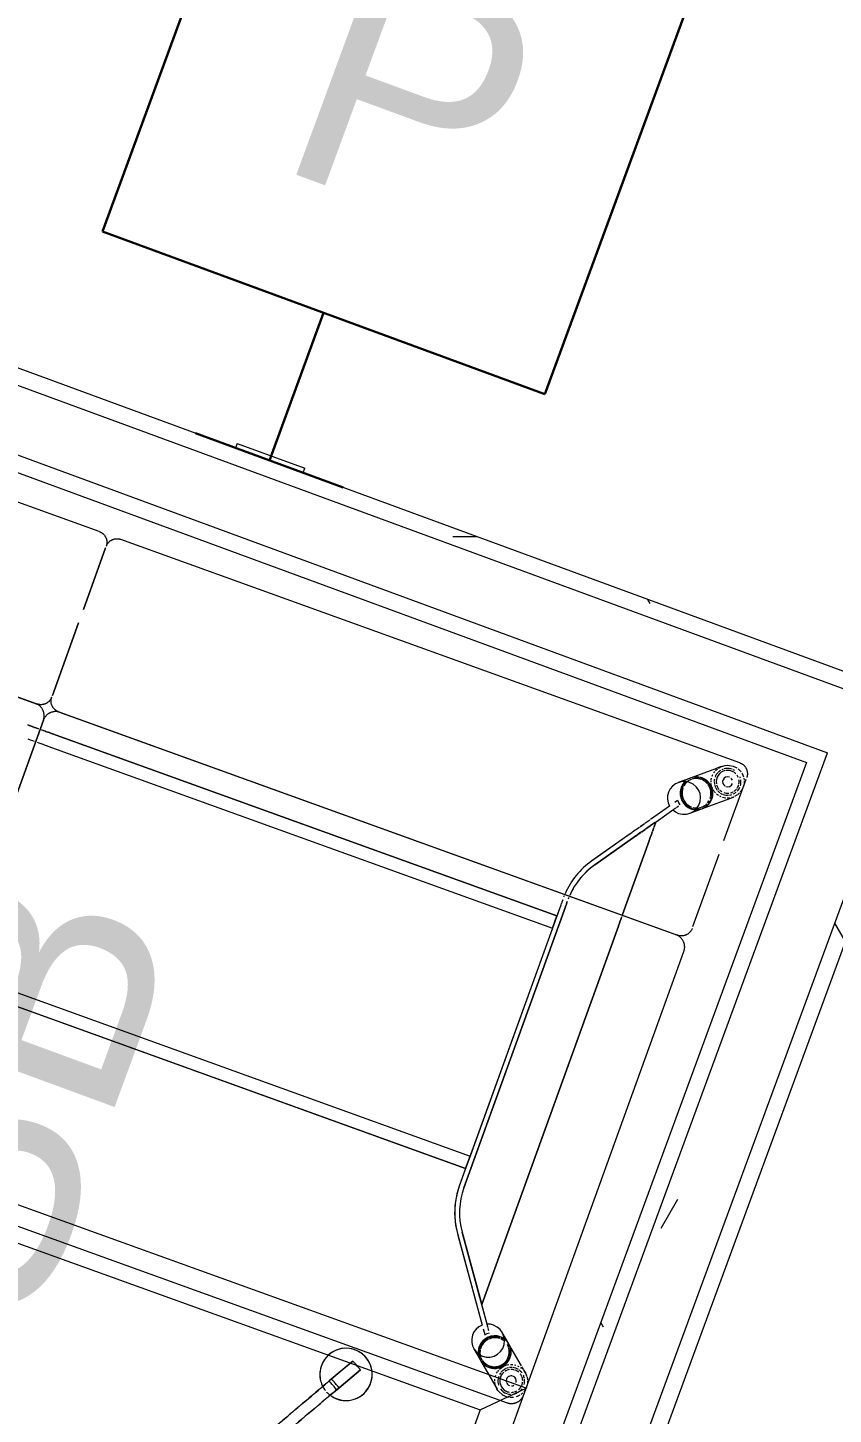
# Model space of a CAD drawing. Header units: inches. Extents: x -2349 to 1043, y -456 to 2193.
# Drawn here: x -8.5 to 22.2, y 427.3 to 480.3 of the extents above; entities that cross this region are included whole.
import ezdxf

# ---------------------------------------------------------------- set-up
doc = ezdxf.new("R2010")
doc.units = ezdxf.units.IN
doc.header["$MEASUREMENT"] = 0
for name, color, linetype, lineweight in [('A-ANNO-NOTE', 131, 'Continuous', 30), ('A-WALL', 113, 'Continuous', 13), ('A-WALL-PATT', 111, 'Continuous', 13), ('E-ELEC-FIXT', 91, 'Continuous', 9), ('I-FURN', 30, 'Continuous', 9), ('I-WALL', 2, 'Continuous', 13)]:
    doc.layers.add(name, color=color, linetype=linetype, lineweight=lineweight)
doc.styles.add('Swis721 Lt BT', font='swissl.ttf', dxfattribs={"height": 9})
pattern_1 = [(0, (0, 0), (30.72, 7.68), [1.267, -21.773, 1.267, -21.773, -122.88]), (0, (0, 0), (30.72, 7.68), [-46.08, 1.267, -44.813, 1.267, -21.773, -53.76]), (0, (0, 0), (30.72, 7.68), [-115.2, 1.267, -14.093, 1.267, -37.133]), (120, (11.52, 3.84), (-22.01108, 22.7643), [1.267, -21.773, 1.267, -21.773, -122.88]), (120, (11.52, 3.84), (-22.01108, 22.7643), [-46.08, 1.267, -44.813, 1.267, -21.773, -53.76]), (120, (11.52, 3.84), (-22.01108, 22.7643), [-115.2, 1.267, -14.093, 1.267, -37.133]), (240, (15.36, 19.2), (-8.70892, -30.4443), [1.267, -21.773, 1.267, -21.773, -122.88]), (240, (15.36, 19.2), (-8.70892, -30.4443), [-46.08, 1.267, -44.813, 1.267, -21.773, -53.76]), (240, (15.36, 19.2), (-8.70892, -30.4443), [-115.2, 1.267, -14.093, 1.267, -37.133])]

# ---------------------------------------------------------------- blocks, each defined once
blk = doc.blocks.new('HighTower_Tombolo_2SeatSofa - HT3620-V29-7TH FLOOR POWER _ SIGNAL')
at = {"layer": 'I-FURN'}
for p, q in [((-26, 13.252), (-26, 12.987)), ((-25.944, 13.185), (-25.909, 13.252)), ((-25.909, 13.252), (-25.889, 13.283)), ((-25.866, 13.313), (-25.788, 13.395)), ((-25.786, 13.396), (-25.748, 13.426)), ((-25.663, 13.479), (-25.528, 13.529)), ((-0.5, 13.752), (-25.5, 13.752)), ((-25.5, 13.535), (-25.37, 13.546)), ((-25.37, 13.546), (-25.275, 13.538)), ((-25.01, 13.429), (-24.951, 13.382)), ((-24.485, 12.987), (-24.966, 13.394)), ((-24.951, 13.382), (-24.889, 13.318)), ((-24.841, 13.252), (-24.793, 13.163)), ((-26, 12.987), (-26, -4.748)), ((-25.996, 12.851), (-25.997, 12.988)), ((-25.989, 13.046), (-25.959, 13.149)), ((-25.959, 12.703), (-25.989, 12.808)), ((-24.759, 12.749), (-24.78, 12.685)), ((-24.777, 13.124), (-24.757, 13.059)), ((-24.743, 12.832), (-24.754, 12.771)), ((-24.743, 12.984), (-24.739, 12.915)), ((-24.004, 12.58), (-24.485, 12.987)), ((0, 12.987), (0, -4.748)), ((0, -4.748), (0, 12.987)), ((-25.889, 12.568), (-25.944, 12.668)), ((-25.788, 12.453), (-25.874, 12.547)), ((-25.773, 12.441), (-25.788, 12.453)), ((-25.773, 12.441), (-25.681, 12.362)), ((-25.682, 12.376), (-25.771, 12.439)), ((-25.676, 12.358), (-25.569, 12.267)), ((-25.52, 12.309), (-25.575, 12.326)), ((-25.543, 12.245), (-24.812, 11.626)), ((-25.394, 12.289), (-25.459, 12.296)), ((-25.279, 12.294), (-25.336, 12.289)), ((-25.135, 12.33), (-25.219, 12.304)), ((-25.018, 12.39), (-25.076, 12.356)), ((-24.951, 12.44), (-25.008, 12.396)), ((-24.852, 12.551), (-24.925, 12.465)), ((-24.799, 12.641), (-24.85, 12.552)), ((-24.027, 12.525), (-24.041, 12.536)), ((-23.61, 12.246), (-23.991, 12.568)), ((-24.775, 11.67), (-24.762, 11.658)), ((-24.798, 11.615), (-24.418, 11.292)), ((-23.916, 11.406), (-23.863, 11.331)), ((-23.915, 11.406), (-23.863, 11.331)), ((-23.847, 11.308), (-23.806, 11.249)), ((-23.847, 11.308), (-23.806, 11.25)), ((-23.713, 11.443), (-23.816, 11.591)), ((-23.684, 11.402), (-23.816, 11.591)), ((-23.798, 11.238), (-23.763, 11.188)), ((-23.798, 11.238), (-23.073, 10.203)), ((-23.763, 11.188), (-23.317, 10.552)), ((-23.684, 11.402), (-23.711, 11.441)), ((-21.521, 8.313), (-23.603, 11.286)), ((-22.845, 10.203), (-23.603, 11.286)), ((-23.317, 10.552), (-23.317, -4.81)), ((-21.674, 8.205), (-23.317, 10.552)), ((-23.317, -4.81), (-23.317, 10.552)), ((-21.791, 8.372), (-21.674, 8.205)), ((-21.521, 8.313), (-21.562, 8.372)), ((-21.166, -4.81), (-21.166, 6.592)), ((-21.166, 6.592), (-21.166, -4.81)), ((-20.978, -4.81), (-20.978, 6.592)), ((-20.978, 5.879), (-20.978, 6.592)), ((-20.978, 5.379), (-20.978, 5.879)), ((-20.978, 5.879), (-20.978, 5.379)), ((-20.978, 5.379), (-20.978, 5.879)), ((-20.978, 5.879), (-0.5, 5.879)), ((-0.5, 5.879), (-20.978, 5.879)), ((-20.978, -3.875), (-20.978, 5.379)), ((-0.5, 5.379), (-20.978, 5.379)), ((-0.5, 5.379), (-20.978, 5.379)), ((-20.978, -4.375), (-20.978, -3.875)), ((-20.978, -4.375), (-20.978, -3.875)), ((-20.978, -3.875), (-20.978, -4.375)), ((-0.5, -3.875), (-20.978, -3.875)), ((-0.5, -3.875), (-20.978, -3.875)), ((-0.438, -3.875), (-0.497, -3.875)), ((-0.438, -3.875), (-0.497, -3.875)), ((-0.324, -3.875), (-0.432, -3.875)), ((-0.324, -3.875), (-0.432, -3.875)), ((-0.219, -3.875), (-0.319, -3.875)), ((-0.219, -3.875), (-0.319, -3.875)), ((-0.128, -3.875), (-0.214, -3.875)), ((-0.128, -3.875), (-0.214, -3.875)), ((-0.059, -3.875), (-0.125, -3.875)), ((-0.059, -3.875), (-0.125, -3.875)), ((0.125, -3.875), (0.059, -3.875)), ((0.125, -3.875), (0.059, -3.875)), ((0.214, -3.875), (0.128, -3.875)), ((0.214, -3.875), (0.128, -3.875)), ((0.319, -3.875), (0.219, -3.875)), ((0.319, -3.875), (0.219, -3.875)), ((-20.978, -4.81), (-20.978, -4.375)), ((-20.978, -4.375), (-0.5, -4.375)), ((-0.5, -4.375), (-20.978, -4.375)), ((-0.498, -4.375), (-0.438, -4.375)), ((-0.438, -4.375), (-0.498, -4.375)), ((-0.435, -4.375), (-0.324, -4.375)), ((-0.324, -4.375), (-0.435, -4.375)), ((-0.322, -4.375), (-0.219, -4.375)), ((-0.219, -4.375), (-0.322, -4.375)), ((-0.217, -4.375), (-0.128, -4.375)), ((-0.128, -4.375), (-0.217, -4.375)), ((-0.127, -4.375), (-0.059, -4.375)), ((-0.059, -4.375), (-0.127, -4.375)), ((0.059, -4.375), (0.127, -4.375)), ((0.127, -4.375), (0.059, -4.375)), ((0.128, -4.375), (0.217, -4.375)), ((0.217, -4.375), (0.128, -4.375)), ((0.219, -4.375), (0.322, -4.375)), ((0.322, -4.375), (0.219, -4.375)), ((0.324, -4.375), (0.435, -4.375)), ((0.435, -4.375), (0.324, -4.375)), ((0.437, -4.375), (0.498, -4.375)), ((0.498, -4.375), (0.437, -4.375)), ((-25.567, -5.248), (-25.562, -5.248)), ((-0.438, -5.248), (-25.562, -5.248)), ((-25.5, -5.248), (-0.5, -5.248)), ((-23.317, -4.82), (-23.317, -4.923)), ((-23.317, -4.923), (-23.317, -4.82)), ((-23.317, -4.933), (-23.317, -5.029)), ((-23.317, -5.029), (-23.317, -4.933)), ((-23.317, -5.037), (-23.317, -5.119)), ((-23.317, -5.119), (-23.317, -5.037)), ((-23.317, -5.126), (-23.317, -5.189)), ((-23.317, -5.189), (-23.317, -5.126)), ((-23.317, -5.274), (-23.317, -8.275)), ((-23.317, -8.275), (-23.317, -5.274)), ((-21.166, -4.923), (-21.166, -4.83)), ((-21.166, -4.83), (-21.166, -4.923)), ((-21.166, -5.029), (-21.166, -4.942)), ((-21.166, -4.942), (-21.166, -5.029)), ((-20.978, -4.923), (-20.978, -4.831)), ((-20.978, -4.923), (-20.978, -4.831)), ((-20.978, -5.029), (-20.978, -4.942)), ((-20.978, -5.029), (-20.978, -4.942)), ((0.433, -5.248), (0.437, -5.248)), ((25.562, -5.248), (0.437, -5.248)), ((0.5, -5.248), (25.5, -5.248)), ((-26, -5.756), (-26, -8.7)), ((0, -5.68), (0, -5.685)), ((0, -5.756), (0, -8.7)), ((0, -8.7), (0, -5.756)), ((-22.777, -8.275), (-21.674, -6.7)), ((-22.548, -8.275), (-21.521, -6.808)), ((-21.674, -6.7), (-21.764, -6.828)), ((-21.535, -6.828), (-21.521, -6.808)), ((-23.317, -8.281), (-23.317, -8.35)), ((-23.317, -8.35), (-23.317, -8.281)), ((-23.317, -8.361), (-23.317, -8.47)), ((-23.317, -8.47), (-23.317, -8.361)), ((-22.839, -8.364), (-22.914, -8.47)), ((-22.913, -8.47), (-22.839, -8.363)), ((-22.783, -8.284), (-22.83, -8.351)), ((-22.829, -8.35), (-22.782, -8.283)), ((-22.685, -8.47), (-22.611, -8.365)), ((-22.684, -8.47), (-22.61, -8.364)), ((-22.601, -8.35), (-22.554, -8.284)), ((-22.601, -8.351), (-22.554, -8.284)), ((-23.317, -8.484), (-23.317, -8.628)), ((-23.317, -8.628), (-23.317, -8.484)), ((-23.317, -8.645), (-23.317, -8.816)), ((-23.317, -8.816), (-23.317, -8.645)), ((-23.317, -8.835), (-23.317, -9.026)), ((-23.317, -9.026), (-23.317, -8.835)), ((-23.17, -8.836), (-23.303, -9.026)), ((-23.303, -9.026), (-23.17, -8.836)), ((-23.156, -8.816), (-23.037, -8.647)), ((-23.046, -8.659), (-23.156, -8.816)), ((-23.074, -9.026), (-22.942, -8.838)), ((-23.074, -9.026), (-22.942, -8.838)), ((-23.024, -8.628), (-22.925, -8.486)), ((-22.925, -8.487), (-23.024, -8.628)), ((-22.927, -8.816), (-22.81, -8.649)), ((-22.927, -8.816), (-22.817, -8.659)), ((-22.795, -8.628), (-22.697, -8.488)), ((-22.795, -8.628), (-22.697, -8.488)), ((-26, -9.247), (-26, -11.748)), ((-23.317, -9.047), (-23.798, -9.733)), ((-23.317, -9.047), (-23.763, -9.684)), ((-23.603, -9.781), (-23.089, -9.048)), ((-23.603, -9.781), (-23.089, -9.048)), ((0, -9.247), (0, -11.748)), ((0, -11.748), (0, -9.247)), ((-24.418, -9.788), (-24.798, -10.11)), ((-23.886, -9.647), (-24.014, -9.635)), ((-23.863, -9.826), (-23.916, -9.901)), ((-23.863, -9.826), (-23.915, -9.901)), ((-23.763, -9.684), (-23.886, -9.647)), ((-23.806, -9.745), (-23.847, -9.803)), ((-23.806, -9.745), (-23.847, -9.803)), ((-23.816, -10.086), (-23.741, -9.979)), ((-23.816, -10.086), (-23.741, -9.979)), ((-23.763, -9.684), (-23.798, -9.733)), ((-24.812, -10.121), (-25.773, -10.936)), ((-24.762, -10.153), (-24.775, -10.165)), ((-25.944, -11.163), (-25.891, -11.067)), ((-25.874, -11.043), (-25.812, -10.971)), ((-25.788, -10.948), (-25.773, -10.936)), ((-25.771, -10.934), (-25.714, -10.891)), ((-25.651, -10.854), (-25.61, -10.835)), ((-25.605, -10.833), (-25.564, -10.817)), ((-25.52, -10.804), (-25.394, -10.784)), ((-25.336, -10.784), (-25.279, -10.789)), ((-25.219, -10.8), (-25.135, -10.825)), ((-25.076, -10.851), (-25.018, -10.885)), ((-25.008, -10.892), (-24.951, -10.935)), ((-24.925, -10.96), (-24.852, -11.046)), ((-24.85, -11.047), (-24.799, -11.137)), ((-24.798, -11.748), (-24.004, -11.075)), ((-24.041, -11.032), (-24.027, -11.02)), ((-24.014, -10.893), (-23.876, -10.876)), ((-23.991, -11.064), (-23.61, -10.741)), ((-25.996, -11.498), (-25.996, -11.346)), ((-25.989, -11.303), (-25.959, -11.199)), ((-25.959, -11.645), (-25.989, -11.541)), ((-24.78, -11.181), (-24.759, -11.244)), ((-24.757, -11.554), (-24.777, -11.619)), ((-24.754, -11.266), (-24.743, -11.327)), ((-24.739, -11.41), (-24.743, -11.479)), ((-25.907, -11.749), (-25.944, -11.68)), ((-25.788, -11.89), (-25.88, -11.79)), ((-25.758, -11.914), (-25.788, -11.89)), ((-25.37, -12.042), (-25.52, -12.026)), ((-24.951, -11.877), (-24.803, -11.752)), ((-24.866, -11.784), (-24.951, -11.877)), ((-24.793, -11.659), (-24.841, -11.747)), ((0.01, -11.902), (0.006, -11.884)), ((-25.666, -12.235), (-25.683, -12.231)), ((-25.562, -12.248), (-0.438, -12.248)), ((-0.433, -12.248), (-0.438, -12.248)), ((-0.329, -12.234), (-0.346, -12.238)), ((-0.312, -12.229), (-0.329, -12.234)), ((-0.201, -12.178), (-0.216, -12.187)), ((0.334, -12.235), (0.317, -12.231)), ((0.437, -12.248), (25.562, -12.248))]:
    blk.add_line(p, q, dxfattribs=at)
at = {"layer": 'I-FURN', "flags": 128}
for points in [[(-25.5, 13.752), (-25.52, 13.752), (-25.54, 13.751), (-25.56, 13.749), (-25.58, 13.746), (-25.599, 13.742), (-25.619, 13.738), (-25.638, 13.733), (-25.657, 13.727), (-25.676, 13.72), (-25.695, 13.713), (-25.713, 13.705), (-25.731, 13.696), (-25.748, 13.686), (-25.766, 13.676), (-25.782, 13.665), (-25.799, 13.653), (-25.814, 13.641), (-25.83, 13.628), (-25.844, 13.615), (-25.859, 13.601), (-25.872, 13.586), (-25.885, 13.571), (-25.898, 13.555), (-25.91, 13.539), (-25.921, 13.523), (-25.931, 13.506), (-25.941, 13.488), (-25.95, 13.47), (-25.958, 13.452), (-25.966, 13.434), (-25.973, 13.415), (-25.979, 13.396), (-25.984, 13.376), (-25.989, 13.357), (-25.993, 13.337), (-25.996, 13.318), (-25.998, 13.298), (-25.999, 13.278), (-26, 13.258), (-26, 13.252)], [(-25.268, 13.537), (-25.219, 13.526), (-25.076, 13.47), (-25.013, 13.431)], [(-24.014, 12.398), (-24.165, 12.382), (-24.307, 12.331), (-24.432, 12.246), (-24.533, 12.134), (-24.604, 12.001), (-24.64, 11.855), (-24.64, 11.703), (-24.604, 11.555), (-24.533, 11.42), (-24.432, 11.305), (-24.307, 11.217), (-24.165, 11.161), (-24.014, 11.14)], [(-23.603, 11.286), (-23.508, 11.386), (-23.438, 11.505), (-23.396, 11.637), (-23.383, 11.775), (-23.402, 11.912), (-23.45, 12.043), (-23.526, 12.161), (-23.626, 12.259), (-23.744, 12.334), (-23.876, 12.381), (-24.014, 12.398)], [(-24.014, 11.14), (-23.886, 11.151), (-23.763, 11.188)], [(-23.82, 11.597), (-23.886, 11.529), (-23.962, 11.472)], [(-23.073, 10.203), (-22.434, 9.29), (-21.791, 8.372)], [(-21.562, 8.372), (-22.205, 9.29), (-22.845, 10.203)], [(-26, -4.748), (-26, -4.768), (-25.998, -4.788), (-25.996, -4.807), (-25.994, -4.827), (-25.99, -4.847), (-25.986, -4.866), (-25.981, -4.886), (-25.975, -4.905), (-25.968, -4.924), (-25.961, -4.942), (-25.952, -4.961), (-25.943, -4.978), (-25.934, -4.996), (-25.924, -5.013), (-25.913, -5.03), (-25.901, -5.046), (-25.889, -5.062), (-25.876, -5.077), (-25.862, -5.092), (-25.848, -5.106), (-25.834, -5.12), (-25.819, -5.133), (-25.803, -5.145), (-25.787, -5.157), (-25.77, -5.168), (-25.753, -5.179), (-25.736, -5.189), (-25.718, -5.198), (-25.7, -5.206), (-25.681, -5.214), (-25.662, -5.22), (-25.643, -5.227), (-25.624, -5.232), (-25.605, -5.237), (-25.585, -5.24), (-25.565, -5.243), (-25.545, -5.246), (-25.525, -5.247), (-25.505, -5.248), (-25.5, -5.248)], [(-0.5, -5.248), (-0.48, -5.247), (-0.46, -5.246), (-0.44, -5.244), (-0.42, -5.241), (-0.401, -5.238), (-0.381, -5.233), (-0.362, -5.228), (-0.343, -5.222), (-0.324, -5.216), (-0.305, -5.208), (-0.287, -5.2), (-0.269, -5.191), (-0.252, -5.182), (-0.234, -5.171), (-0.218, -5.16), (-0.201, -5.149), (-0.186, -5.136), (-0.17, -5.124), (-0.156, -5.11), (-0.141, -5.096), (-0.128, -5.081), (-0.115, -5.066), (-0.102, -5.051), (-0.09, -5.034), (-0.079, -5.018), (-0.069, -5.001), (-0.059, -4.983), (-0.05, -4.965), (-0.042, -4.947), (-0.034, -4.929), (-0.027, -4.91), (-0.021, -4.891), (-0.016, -4.872), (-0.011, -4.852), (-0.007, -4.833), (-0.004, -4.813), (-0.002, -4.793), (-0.001, -4.773), (0, -4.753), (0, -4.748)], [(0, -4.748), (0, -4.768), (0.002, -4.788), (0.004, -4.807), (0.006, -4.827), (0.01, -4.847), (0.014, -4.866), (0.019, -4.886), (0.025, -4.905), (0.032, -4.924), (0.039, -4.942), (0.048, -4.961), (0.057, -4.978), (0.066, -4.996), (0.076, -5.013), (0.087, -5.03), (0.099, -5.046), (0.111, -5.062), (0.124, -5.077), (0.138, -5.092), (0.152, -5.106), (0.166, -5.12), (0.181, -5.133), (0.197, -5.145), (0.213, -5.157), (0.23, -5.168), (0.247, -5.179), (0.264, -5.189), (0.282, -5.198), (0.3, -5.206), (0.319, -5.214), (0.338, -5.22), (0.357, -5.227), (0.376, -5.232), (0.395, -5.237), (0.415, -5.24), (0.435, -5.243), (0.455, -5.246), (0.475, -5.247), (0.495, -5.248), (0.5, -5.248)], [(-25.769, -5.299), (-25.753, -5.291), (-25.737, -5.284), (-25.721, -5.277), (-25.705, -5.271), (-25.688, -5.266), (-25.671, -5.261), (-25.654, -5.257), (-25.637, -5.254), (-25.62, -5.251), (-25.602, -5.249), (-25.585, -5.248), (-25.567, -5.248)], [(-0.438, -5.248), (-0.42, -5.248), (-0.403, -5.249), (-0.385, -5.251), (-0.368, -5.253), (-0.351, -5.256), (-0.334, -5.26), (-0.317, -5.265), (-0.3, -5.27), (-0.283, -5.276), (-0.267, -5.282), (-0.251, -5.289)], [(-0.251, -5.289), (-0.235, -5.297), (-0.22, -5.305)], [(0.231, -5.299), (0.247, -5.291), (0.263, -5.284), (0.279, -5.277), (0.295, -5.271), (0.312, -5.266), (0.329, -5.261), (0.346, -5.257), (0.363, -5.254), (0.38, -5.251), (0.398, -5.249), (0.415, -5.248), (0.433, -5.248)], [(-26, -5.685), (-26, -5.668), (-25.999, -5.65)], [(-25.999, -5.65), (-25.997, -5.633), (-25.994, -5.615), (-25.991, -5.598), (-25.987, -5.581), (-25.983, -5.564), (-25.978, -5.547), (-25.972, -5.531), (-25.965, -5.515), (-25.958, -5.499), (-25.951, -5.483), (-25.942, -5.468), (-25.933, -5.453), (-25.924, -5.438), (-25.913, -5.424), (-25.903, -5.41), (-25.891, -5.397), (-25.88, -5.384), (-25.867, -5.371), (-25.855, -5.359), (-25.841, -5.348), (-25.828, -5.337), (-25.813, -5.327), (-25.799, -5.317)], [(-25.799, -5.317), (-25.784, -5.308), (-25.769, -5.299)], [(-0.22, -5.305), (-0.205, -5.314), (-0.19, -5.324), (-0.176, -5.334), (-0.162, -5.345), (-0.149, -5.356), (-0.136, -5.368), (-0.124, -5.38), (-0.112, -5.393), (-0.1, -5.406), (-0.089, -5.42), (-0.079, -5.434), (-0.069, -5.449), (-0.06, -5.464), (-0.052, -5.479), (-0.044, -5.494), (-0.036, -5.51), (-0.03, -5.527), (-0.024, -5.543), (-0.018, -5.56), (-0.014, -5.577), (-0.01, -5.594), (-0.006, -5.611), (-0.004, -5.628), (-0.002, -5.645)], [(-0.002, -5.645), (-0.001, -5.663), (0, -5.68)], [(0, -5.685), (0, -5.668), (0.001, -5.65)], [(0.001, -5.65), (0.003, -5.633), (0.006, -5.615), (0.009, -5.598), (0.013, -5.581), (0.017, -5.564), (0.022, -5.547), (0.028, -5.531), (0.035, -5.515), (0.042, -5.499), (0.049, -5.483), (0.058, -5.468), (0.067, -5.453), (0.076, -5.438), (0.087, -5.424), (0.097, -5.41), (0.109, -5.397), (0.12, -5.384), (0.133, -5.371), (0.145, -5.359), (0.159, -5.348), (0.172, -5.337), (0.187, -5.327), (0.201, -5.317)], [(0.201, -5.317), (0.216, -5.308), (0.231, -5.299)], [(-21.764, -6.828), (-22.407, -7.746), (-22.777, -8.275)], [(-22.548, -8.275), (-22.178, -7.746), (-21.535, -6.828)], [(-24.014, -9.635), (-24.165, -9.656), (-24.307, -9.712), (-24.432, -9.8), (-24.533, -9.915), (-24.604, -10.05), (-24.64, -10.198), (-24.64, -10.35), (-24.604, -10.496), (-24.533, -10.63), (-24.432, -10.742), (-24.307, -10.826), (-24.165, -10.877), (-24.014, -10.893)], [(-23.963, -9.968), (-23.887, -10.025), (-23.821, -10.093)], [(-23.876, -10.876), (-23.744, -10.829), (-23.626, -10.754), (-23.526, -10.656), (-23.45, -10.538), (-23.402, -10.407), (-23.383, -10.27), (-23.396, -10.132), (-23.438, -10), (-23.508, -9.881), (-23.603, -9.781)], [(-25.976, -11.952), (-25.982, -11.936), (-25.986, -11.919), (-25.99, -11.902), (-25.994, -11.884), (-25.996, -11.867), (-25.998, -11.85), (-25.999, -11.832), (-26, -11.815), (-26, -11.81)], [(-25.876, -12.115), (-25.888, -12.102), (-25.9, -12.089), (-25.911, -12.075), (-25.921, -12.061), (-25.931, -12.046), (-25.94, -12.032), (-25.948, -12.016), (-25.956, -12.001), (-25.964, -11.985), (-25.97, -11.969), (-25.976, -11.952)], [(-25.683, -12.231), (-25.7, -12.225), (-25.717, -12.22), (-25.733, -12.213), (-25.749, -12.206), (-25.765, -12.198), (-25.78, -12.19), (-25.795, -12.181), (-25.81, -12.171), (-25.824, -12.161), (-25.838, -12.15), (-25.851, -12.139), (-25.864, -12.127), (-25.876, -12.115)], [(-25.581, -12.008), (-25.663, -11.974), (-25.722, -11.94)], [(-25.162, -12.003), (-25.219, -12.021), (-25.37, -12.042)], [(-24.951, -11.877), (-25.076, -11.965), (-25.157, -12.002)], [(-0.159, -12.147), (-0.172, -12.158), (-0.187, -12.168), (-0.201, -12.178)], [(-0.109, -12.099), (-0.12, -12.112), (-0.133, -12.124), (-0.145, -12.136), (-0.159, -12.147)], [(-0.028, -11.964), (-0.035, -11.98), (-0.042, -11.996), (-0.049, -12.012), (-0.058, -12.027), (-0.067, -12.042), (-0.076, -12.057), (-0.087, -12.071), (-0.097, -12.085), (-0.109, -12.099)], [(-0.006, -11.88), (-0.009, -11.897), (-0.013, -11.914), (-0.017, -11.931), (-0.022, -11.948), (-0.028, -11.964)], [(0, -11.81), (0, -11.828), (-0.001, -11.845), (-0.003, -11.862), (-0.006, -11.88)], [(0.006, -11.884), (0.004, -11.867), (0.002, -11.85), (0.001, -11.832), (0, -11.815), (0, -11.81)], [(0.024, -11.952), (0.018, -11.936), (0.014, -11.919), (0.01, -11.902)], [(0.124, -12.115), (0.112, -12.102), (0.1, -12.089), (0.089, -12.075), (0.079, -12.061), (0.069, -12.046), (0.06, -12.032), (0.052, -12.016), (0.044, -12.001), (0.036, -11.985), (0.03, -11.969), (0.024, -11.952)], [(0.317, -12.231), (0.3, -12.225), (0.283, -12.22), (0.267, -12.213), (0.251, -12.206), (0.235, -12.198), (0.22, -12.19), (0.205, -12.181), (0.19, -12.171), (0.176, -12.161), (0.162, -12.15), (0.149, -12.139), (0.136, -12.127), (0.124, -12.115)], [(-25.562, -12.248), (-25.58, -12.247), (-25.597, -12.246), (-25.615, -12.244), (-25.632, -12.242), (-25.649, -12.239), (-25.666, -12.235)], [(-0.346, -12.238), (-0.363, -12.241), (-0.38, -12.244), (-0.398, -12.246), (-0.415, -12.247), (-0.433, -12.248)], [(-0.216, -12.187), (-0.231, -12.196), (-0.247, -12.204), (-0.263, -12.211), (-0.279, -12.218), (-0.295, -12.224), (-0.312, -12.229)], [(0.437, -12.248), (0.42, -12.247), (0.403, -12.246), (0.385, -12.244), (0.368, -12.242), (0.351, -12.239), (0.334, -12.235)]]:
    blk.add_lwpolyline(points, dxfattribs=at)
at = {"layer": 'I-FURN'}
for centre, radius, start, end in [((-25.37, 12.914), 0.511, 137.8684, 145.019), ((-25.37, 12.914), 0.511, 137.8684, 145.019), ((-25.37, 12.914), 0.511, 129.3892, 135), ((-25.37, 12.914), 0.511, 129.3892, 135), ((-25.37, 12.914), 0.437, 125.6778, 138.58), ((-25.37, 12.914), 0.511, 118.2328, 126.9686), ((-25.37, 12.914), 0.511, 118.2328, 126.9686), ((-25.37, 12.914), 0.437, 110.7015, 120.6094), ((-25.37, 12.914), 0.511, 93.971, 106.2446), ((-25.37, 12.914), 0.511, 93.971, 106.2446), ((-25.37, 12.914), 0.437, 90, 99.8313), ((-25.37, 12.914), 0.511, 56.8586, 90), ((-25.37, 12.914), 0.511, 56.8586, 90), ((-25.37, 12.914), 0.437, 80.1687, 90), ((-25.37, 12.914), 0.437, 12.3338, 78.7947), ((-25.37, 12.914), 0.511, 183.6321, 207.7535), ((-25.37, 12.914), 0.511, 183.6321, 207.7535), ((-25.37, 12.914), 0.511, 150.255, 163.9273), ((-25.37, 12.914), 0.511, 150.255, 163.9273), ((-25.37, 12.914), 0.437, 175.4512, 193.9121), ((-25.37, 12.914), 0.437, 150, 169.897), ((-25.37, 12.914), 0.437, 199.4463, 210), ((-25.37, 12.914), 0.193, 180.496, 270), ((-25.37, 12.914), 0.193, 180.496, 270), ((-25.37, 12.914), 0.193, 111.6596, 142.1145), ((-25.37, 12.914), 0.193, 111.6596, 142.1145), ((-25.37, 12.914), 0.193, 34.3128, 90), ((-25.37, 12.914), 0.193, 34.3128, 90), ((-25.37, 12.914), 0.193, 279.2798, 29.055), ((-25.37, 12.914), 0.193, 279.2798, 29.055), ((-25.37, 12.914), 0.437, 330, 10.103), ((-25.37, 12.914), 0.511, 11.2659, 38.2517), ((-25.37, 12.914), 0.511, 11.2659, 38.2517), ((-25.37, 12.914), 0.511, 327.8197, 338.4415), ((-25.37, 12.914), 0.511, 327.8197, 338.4415), ((-25.37, 12.914), 0.511, 341.8889, 351.901), ((-25.37, 12.914), 0.511, 341.8889, 351.901), ((-25.37, 12.914), 0.511, 0, 9.1543), ((-25.37, 12.914), 0.511, 0, 9.1543), ((-25.37, 12.914), 0.511, 210.7406, 225), ((-25.37, 12.914), 0.511, 210.7406, 225), ((-25.37, 12.914), 0.437, 210, 218.4746), ((-25.37, 12.914), 0.437, 221.42, 238.7234), ((-25.37, 12.914), 0.511, 236.3058, 245.3738), ((-25.37, 12.914), 0.511, 236.3058, 245.3738), ((-25.37, 12.914), 0.511, 246.339, 253.7554), ((-25.37, 12.914), 0.511, 246.339, 253.7554), ((-25.37, 12.914), 0.437, 249.2985, 270), ((-25.37, 12.914), 0.511, 257.7173, 270), ((-25.37, 12.914), 0.511, 257.7173, 270), ((-25.37, 12.914), 0.511, 271.6872, 281.7838), ((-25.37, 12.914), 0.511, 271.6872, 281.7838), ((-25.37, 12.914), 0.437, 274.4906, 292.5807), ((-25.37, 12.914), 0.511, 286.5628, 297.6882), ((-25.37, 12.914), 0.511, 286.5628, 297.6882), ((-25.37, 12.914), 0.437, 298.4432, 324.2913), ((-25.37, 12.914), 0.511, 301.419, 313.338), ((-25.37, 12.914), 0.511, 301.419, 313.338), ((-25.37, 12.914), 0.511, 315, 325.4765), ((-25.37, 12.914), 0.511, 315, 325.4765), ((-23.978, 6.592), 2.813, 360, 35), ((-23.978, 6.592), 2.813, 0, 35), ((-23.978, 6.592), 3, 360, 35), ((-23.978, 6.592), 3, 11.6667, 35), ((-23.978, 6.592), 3, 360, 11.6667), ((-23.978, -5.087), 2.813, 325, 356.0569), ((-23.978, -5.087), 3, 325, 356.2945), ((-23.978, -5.087), 3, 325, 356.2945), ((-23.978, -5.087), 2.813, 348.3333, 356.0569), ((-23.978, -5.087), 2.812, 357.9078, 359.087), ((-23.978, -5.087), 2.812, 357.9078, 359.087), ((-23.978, -5.087), 3, 358.0386, 359.134), ((-23.978, -5.087), 3, 358.0386, 359.134), ((-23.978, -5.087), 2.812, 325, 348.3333), ((-25.37, -11.409), 0.511, 135, 149.2594), ((-25.37, -11.409), 0.511, 135, 149.2594), ((-25.37, -11.409), 0.437, 125.2632, 138.58), ((-25.37, -11.409), 0.511, 118.2841, 128.1211), ((-25.37, -11.409), 0.511, 118.2841, 128.1211), ((-25.37, -11.409), 0.511, 90, 113.661), ((-25.37, -11.409), 0.511, 90, 113.661), ((-25.37, -11.409), 0.437, 90, 115.3723), ((-25.37, -11.409), 0.511, 78.2162, 88.3128), ((-25.37, -11.409), 0.511, 78.2162, 88.3128), ((-25.37, -11.409), 0.437, 67.4193, 78.8401), ((-25.37, -11.409), 0.511, 62.3118, 73.4372), ((-25.37, -11.409), 0.511, 62.3118, 73.4372), ((-25.37, -11.409), 0.437, 35.7087, 61.5568), ((-25.37, -11.409), 0.511, 46.662, 58.581), ((-25.37, -11.409), 0.511, 46.662, 58.581), ((-25.37, -11.409), 0.511, 34.5235, 45), ((-25.37, -11.409), 0.511, 34.5235, 45), ((-25.37, -11.409), 0.511, 155.8985, 176.3679), ((-25.37, -11.409), 0.511, 155.8985, 176.3679), ((-25.37, -11.409), 0.511, 182.6641, 194.2979), ((-25.37, -11.409), 0.511, 182.6641, 194.2979), ((-25.37, -11.409), 0.511, 196.0727, 208.7225), ((-25.37, -11.409), 0.511, 196.0727, 208.7225), ((-25.37, -11.409), 0.437, 165.702, 184.5488), ((-25.37, -11.409), 0.437, 188.9324, 210), ((-25.37, -11.409), 0.437, 142.4903, 160.5537), ((-25.37, -11.409), 0.193, 90, 180), ((-25.37, -11.409), 0.193, 90, 180), ((-25.37, -11.409), 0.193, 217.8855, 248.3404), ((-25.37, -11.409), 0.193, 217.8855, 248.3404), ((-25.37, -11.409), 0.193, 270, 80.7202), ((-25.37, -11.409), 0.193, 270, 80.7202), ((-25.37, -11.409), 0.437, 301.5715, 30), ((-25.37, -11.409), 0.511, 321.7483, 334.0292), ((-25.37, -11.409), 0.511, 321.7483, 334.0292), ((-25.37, -11.409), 0.511, 21.5585, 32.1803), ((-25.37, -11.409), 0.511, 21.5585, 32.1803), ((-25.37, -11.409), 0.511, 334.9839, 0), ((-25.37, -11.409), 0.511, 334.9839, 0), ((-25.37, -11.409), 0.511, 8.099, 18.1111), ((-25.37, -11.409), 0.511, 8.099, 18.1111), ((-25.37, -11.409), 0.511, 214.981, 222.1316), ((-25.37, -11.409), 0.511, 214.981, 222.1316), ((-25.37, -11.409), 0.437, 221.42, 234.3222), ((-25.37, -11.409), 0.437, 243.0278, 254.2953), ((-25.37, -11.409), 0.511, 257.0963, 266.029), ((-25.37, -11.409), 0.511, 257.0963, 266.029), ((-25.37, -11.409), 0.437, 257.4987, 270), ((-25.37, -11.409), 0.437, 270, 296.4952), ((-25.37, -11.409), 0.511, 270, 282.6081), ((-25.37, -11.409), 0.511, 270, 282.6081), ((-25.37, -11.409), 0.511, 283.0326, 304.8781), ((-25.37, -11.409), 0.511, 283.0326, 304.8781), ((-25.37, -11.409), 0.511, 308.7494, 315), ((-25.37, -11.409), 0.511, 308.7494, 315)]:
    blk.add_arc(centre, radius, start, end, dxfattribs=at)
for centre, major_axis, start_param, end_param in [((-24.408, 12.103), (0.404, 0.477), 0.695163, 3.141593), ((-24.394, 12.092), (0.404, 0.477), 0.695163, 3.141593), ((-24.408, 12.103), (0.404, 0.477), 6.19295, 6.978348), ((-24.394, 12.092), (0.404, 0.477), 6.19295, 6.978348), ((-24.408, 12.103), (0.367, 0.433), 2.127109, 2.871351), ((-24.408, 12.103), (0.367, 0.433), 1.908109, 2.10591), ((-24.394, 12.092), (0.367, 0.433), 1.910624, 2.099484), ((-24.408, 12.103), (0.367, 0.433), 1.488402, 1.885079), ((-24.394, 12.092), (0.367, 0.433), 1.497001, 1.876323), ((-24.408, 12.103), (0.367, 0.433), 1.266241, 1.463373), ((-24.394, 12.092), (0.367, 0.433), 1.271607, 1.460434), ((-24.408, 12.103), (0.367, 0.433), 1.043566, 1.239207), ((-24.394, 12.092), (0.367, 0.433), 1.046035, 1.232717), ((-24.408, 12.103), (0.367, 0.433), 0.822593, 1.018577), ((-24.394, 12.092), (0.367, 0.433), 0.822913, 1.010088), ((-24.408, 12.103), (0.367, 0.433), 0.695163, 0.803769), ((-24.394, 12.092), (0.367, 0.433), 0.695163, 0.795833), ((-24.408, 12.103), (0.367, 0.433), 0.078907, 0.695163), ((-24.394, 12.092), (0.367, 0.433), 0.079605, 0.695163), ((-24.408, 12.103), (0.367, 0.433), 6.19295, 6.283185), ((-24.394, 12.092), (0.367, 0.433), 6.19295, 6.283185), ((-24.408, 12.103), (0.404, 0.477), 4.622154, 5.591229), ((-24.408, 12.103), (0.367, 0.433), 5.830899, 6.111699), ((-24.394, 12.092), (0.367, 0.433), 5.867519, 6.116665), ((-24.408, 12.103), (0.404, 0.477), 6.102627, 6.180403), ((-24.394, 12.092), (0.404, 0.477), 6.106568, 6.19295), ((-24.408, 12.103), (0.404, 0.477), 5.956207, 6.047432), ((-24.394, 12.092), (0.404, 0.477), 5.957001, 6.053008), ((-24.408, 12.103), (0.367, 0.433), 5.560272, 5.808373), ((-24.394, 12.092), (0.367, 0.433), 5.597096, 5.847533), ((-24.408, 12.103), (0.404, 0.477), 5.626497, 5.865236), ((-24.394, 12.092), (0.404, 0.477), 5.65996, 5.900821), ((-24.394, 12.092), (0.404, 0.477), 5.407552, 5.627029), ((-24.394, 12.092), (0.367, 0.433), 2.131058, 2.877269), ((-24.408, 12.103), (0.367, 0.433), 2.918751, 3.051357), ((-24.394, 12.092), (0.367, 0.433), 2.933686, 3.141593), ((-24.408, 12.103), (0.367, 0.433), 3.051357, 3.141593), ((-24.408, 12.103), (0.404, 0.477), 3.836755, 4.622154), ((-24.394, 12.092), (0.404, 0.477), 3.836755, 5.373759), ((-24.394, 12.092), (0.367, 0.433), 3.836755, 4.55539), ((-24.408, 12.103), (0.367, 0.433), 3.863999, 4.622154), ((-24.408, 12.103), (0.367, 0.433), 4.62535, 5.384829), ((-24.394, 12.092), (0.367, 0.433), 4.682007, 5.544772), ((-24.408, 12.103), (0.367, 0.433), 5.407552, 5.505377), ((-24.408, 12.103), (0.404, 0.477), 3.16699, 3.333384), ((-24.394, 12.092), (0.404, 0.477), 3.168726, 3.328279), ((-24.408, 12.103), (0.404, 0.477), 3.398551, 3.734027), ((-24.394, 12.092), (0.404, 0.477), 3.390295, 3.705415), ((-24.394, 12.092), (0.367, 0.433), 3.506415, 3.749124), ((-24.408, 12.103), (0.367, 0.433), 3.596409, 3.783229), ((-24.394, 12.092), (0.404, 0.477), 3.724046, 3.836755), ((-24.408, -10.598), (-0.404, 0.477), 6.091339, 6.261382), ((-24.394, -10.587), (-0.404, 0.477), 6.096554, 6.252487), ((-24.408, -10.598), (-0.404, 0.477), 5.689411, 6.025247), ((-24.394, -10.587), (-0.404, 0.477), 5.7211, 6.035484), ((-24.394, -10.587), (-0.367, 0.433), 5.67451, 5.913819), ((-24.408, -10.598), (-0.367, 0.433), 5.803271, 5.883443), ((-24.408, -10.598), (-0.367, 0.433), 5.642257, 5.803271), ((-24.394, -10.587), (-0.404, 0.477), 5.588023, 5.702296), ((-24.408, -10.598), (-0.404, 0.477), 5.588023, 5.669554), ((-24.408, -10.598), (-0.404, 0.477), 4.802624, 5.588023), ((-24.394, -10.587), (-0.404, 0.477), 4.051019, 5.588023), ((-24.394, -10.587), (-0.367, 0.433), 4.869388, 5.588023), ((-24.408, -10.598), (-0.367, 0.433), 4.802624, 5.560779), ((-24.408, -10.598), (-0.404, 0.477), 0, 2.44643), ((-24.394, -10.587), (-0.404, 0.477), 0.090235, 2.44643), ((-24.408, -10.598), (-0.367, 0.433), 0.517918, 0.687167), ((-24.394, -10.587), (-0.367, 0.433), 0.875634, 1.010535), ((-24.394, -10.587), (-0.367, 0.433), 0.518014, 0.678355), ((-24.408, -10.598), (-0.367, 0.433), 0.270242, 0.434154), ((-24.394, -10.587), (-0.367, 0.433), 0.264324, 0.418313), ((-24.408, -10.598), (-0.367, 0.433), 0, 0.222842), ((-24.394, -10.587), (-0.367, 0.433), 0, 0.207906), ((-24.394, -10.587), (-0.404, 0.477), 0, 0.090235), ((-24.408, -10.598), (-0.367, 0.433), 6.113897, 6.212877), ((-24.394, -10.587), (-0.367, 0.433), 6.119583, 6.221643), ((-24.408, -10.598), (-0.367, 0.433), 5.894495, 6.076568), ((-24.394, -10.587), (-0.367, 0.433), 5.997378, 6.085869), ((-24.408, -10.598), (-0.367, 0.433), 4.039949, 4.799428), ((-24.394, -10.587), (-0.367, 0.433), 3.880006, 4.742771), ((-24.408, -10.598), (-0.404, 0.477), 3.833549, 4.802624), ((-24.394, -10.587), (-0.404, 0.477), 3.797749, 4.017226), ((-24.408, -10.598), (-0.367, 0.433), 0.875634, 1.014484), ((-24.408, -10.598), (-0.367, 0.433), 1.035683, 1.233484), ((-24.394, -10.587), (-0.367, 0.433), 1.042109, 1.230969), ((-24.408, -10.598), (-0.367, 0.433), 1.256514, 1.653191), ((-24.394, -10.587), (-0.367, 0.433), 1.26527, 1.644591), ((-24.408, -10.598), (-0.367, 0.433), 1.67822, 1.875352), ((-24.394, -10.587), (-0.367, 0.433), 1.681159, 1.869986), ((-24.408, -10.598), (-0.367, 0.433), 1.902386, 2.098027), ((-24.394, -10.587), (-0.367, 0.433), 1.908875, 2.095558), ((-24.408, -10.598), (-0.367, 0.433), 2.44643, 3.06073), ((-24.408, -10.598), (-0.404, 0.477), 2.44643, 3.231828), ((-24.394, -10.587), (-0.367, 0.433), 2.44643, 3.063947), ((-24.394, -10.587), (-0.404, 0.477), 2.44643, 3.231828), ((-24.394, -10.587), (-0.367, 0.433), 3.141593, 3.231828), ((-24.408, -10.598), (-0.367, 0.433), 3.231828, 3.270519), ((-24.408, -10.598), (-0.367, 0.433), 3.313079, 3.593879), ((-24.394, -10.587), (-0.367, 0.433), 3.308113, 3.557259), ((-24.408, -10.598), (-0.367, 0.433), 3.616405, 3.864506), ((-24.394, -10.587), (-0.367, 0.433), 3.577245, 3.827682), ((-24.408, -10.598), (-0.404, 0.477), 3.559542, 3.798281), ((-24.394, -10.587), (-0.404, 0.477), 3.523956, 3.764818), ((-24.408, -10.598), (-0.367, 0.433), 2.123016, 2.318999), ((-24.394, -10.587), (-0.367, 0.433), 2.131505, 2.31868), ((-24.408, -10.598), (-0.367, 0.433), 2.337824, 2.44643)]:
    blk.add_ellipse(centre, major_axis=major_axis, ratio=0.984702, start_param=start_param, end_param=end_param, dxfattribs=at)
blk = doc.blocks.new('HighTower_Spinal_MultiPurpose_Rectangle_SM - HighTower_Spinal_MultiPurpose_Rectangle_SM-7065021-7TH FLOOR POWER _ SIGNAL')
at = {"layer": 'I-FURN'}
for p, q in [((29.439, 11.277), (-18.561, 11.277)), ((29.439, 11.277), (-18.561, 11.277)), ((28.066, 9.903), (29.439, 11.277)), ((29.439, -18.723), (29.439, 11.277)), ((29.439, -18.723), (29.439, 11.277)), ((-17.187, 9.903), (28.066, 9.903)), ((22.868, 10.013), (22.276, 8.988)), ((22.655, 8.769), (23.247, 9.794)), ((28.066, 9.903), (28.066, -17.349))]:
    blk.add_line(p, q, dxfattribs=at)
at = {"layer": 'I-FURN', "flags": 128}
for points in [[(22.335, 9.091), (22.601, 9.552), (22.868, 10.013)], [(23.247, 9.794), (22.98, 9.333), (22.714, 8.872)]]:
    blk.add_lwpolyline(points, dxfattribs=at)
at = {"layer": 'I-FURN'}
for centre, radius, start, end in [((22.791, 9.442), 1, 30, 210), ((22.791, 9.442), 1, 30, 195), ((22.791, 9.442), 1, 255, 30), ((15.189, -3.723), 15.736, 60.0027, 60.7949), ((15.189, -3.723), 15.736, 59.2019, 60.7949), ((15.189, -3.723), 15.736, 59.2019, 59.9984), ((22.791, 9.442), 1, 15, 30), ((22.791, 9.442), 1, 345, 15), ((22.791, 9.442), 1, 195, 210), ((15.189, -3.723), 14.671, 59.144, 60.8526), ((22.791, 9.442), 1, 255, 345), ((22.791, 9.442), 1, 210, 225), ((22.791, 9.442), 1, 210, 225), ((22.791, 9.442), 1, 227.3218, 237.8214), ((22.791, 9.442), 1, 227.3218, 237.8214), ((15.189, -3.723), 14.553, 60.039, 60.8596), ((22.791, 9.442), 1, 242.1778, 252.6774), ((22.791, 9.442), 1, 242.1778, 252.6774), ((15.189, -3.723), 14.553, 59.137, 59.9635)]:
    blk.add_arc(centre, radius, start, end, dxfattribs=at)
for points in [[(15.585, -2.6), (16.035, -1.821), (16.935, -0.262), (18.286, 2.077), (19.635, 4.415), (20.985, 6.753), (21.885, 8.311), (22.335, 9.091)], [(22.714, 8.872), (22.264, 8.092), (21.814, 7.313), (21.364, 6.534)], [(21.364, 6.534), (21.794, 7.279), (22.225, 8.024), (22.655, 8.769)]]:
    blk.add_open_spline(points, degree=3, dxfattribs=at)
blk.add_open_spline([(22.276, 8.988), (21.83, 8.216), (20.938, 6.67), (19.608, 4.367), (18.724, 2.835), (18.285, 2.076)], degree=3, knots=[0, 0, 0, 0, 0.2, 0.4, 0.59645, 0.59645, 0.59645, 0.59645], dxfattribs=at)
blk = doc.blocks.new('PS - Junction Box _Wall Base_ - Push to Exit-4868767-7TH FLOOR POWER _ SIGNAL')
at = {"layer": 'E-ELEC-FIXT'}
for p, q in [((-0.529, 464.38), (-0.594, 464.204)), ((-0.529, 464.38), (2.052, 463.431)), ((1.988, 463.255), (2.052, 463.431))]:
    blk.add_line(p, q, dxfattribs=at)

msp = doc.modelspace()

# ---------------------------------------------------------------- hatches: boundary and pattern name
at = {"layer": 'A-WALL-PATT', "lineweight": 9}
h = msp.add_hatch(dxfattribs=at)
h.set_pattern_fill('FP_1', color=256, style=0, pattern_type=2)
h.set_pattern_definition(pattern_1)
h.paths.add_polyline_path([(25.805, 453.833), (26.02, 454.42), (24.07, 455.137), (23.861, 454.547), (25.434, 453.969)], flags=0)
h.paths.add_polyline_path([(23.392, 454.72), (23.601, 455.309), (-38.232, 478.04), (-38.448, 477.454), (23.186, 454.796)], flags=0)
h = msp.add_hatch(dxfattribs=at)
h.set_pattern_fill('FP_1', color=256, style=0, pattern_type=2)
h.set_pattern_definition(pattern_1)
h.paths.add_polyline_path([(21.793, 451.978), (22.009, 452.565), (-39.311, 475.107), (-39.526, 474.521), (21.207, 452.194)], flags=0)
h = msp.add_hatch(dxfattribs=at)
h.set_pattern_fill('FP_1', color=256, style=0, pattern_type=2)
h.set_pattern_definition(pattern_1)
h.paths.add_polyline_path([(-36.153, 294.355), (-7.815, 371.438), (-8.402, 371.654), (-36.74, 294.57)], flags=0)
h.paths.add_polyline_path([(-6.953, 373.785), (21.793, 451.978), (21.207, 452.194), (-7.539, 374), (-7.324, 373.921)], flags=0)
h = msp.add_hatch(dxfattribs=at)
h.set_pattern_fill('FP_1', color=256, style=0, pattern_type=2)
h.set_pattern_definition(pattern_1)
h.paths.add_polyline_path([(-34.022, 292.906), (24.355, 451.702), (22.009, 452.565), (-36.369, 293.768), (-34.706, 293.157)], flags=0)
h = msp.add_hatch(dxfattribs=at)
h.set_pattern_fill('FP_1', color=256, style=0, pattern_type=2)
h.set_pattern_definition(pattern_1)
h.paths.add_polyline_path([(-35.506, 287.058), (-4.882, 370.36), (-5.474, 370.563), (-36.093, 287.274), (-35.722, 287.138)], flags=0)
h.paths.add_polyline_path([(-4.02, 372.706), (24.942, 451.487), (24.355, 451.702), (-4.606, 372.922)], flags=0)

# ---------------------------------------------------------------- linework, layer by layer
at = {"layer": 'A-ANNO-NOTE'}
for p, q in [((0.531, 489.361), (-5.68, 472.466)), ((11.215, 466.255), (17.425, 483.15)), ((-5.68, 472.466), (11.215, 466.255)), ((0.697, 463.729), (2.767, 469.361)), ((3.513, 462.694), (-2.119, 464.764))]:
    msp.add_line(p, q, dxfattribs=at)
at = {"layer": 'A-WALL'}
for p, q in [((-38.448, 477.454), (25.218, 454.049)), ((-39.311, 475.107), (22.009, 452.565)), ((-6.953, 373.785), (22.009, 452.565)), ((-4.606, 372.922), (24.355, 451.702))]:
    msp.add_line(p, q, dxfattribs=at)
at = {"layer": 'I-WALL'}
for p, q in [((23.601, 455.309), (-38.232, 478.04)), ((-39.526, 474.521), (21.207, 452.194)), ((-3.804, 373.293), (26.02, 454.42)), ((21.207, 452.194), (-7.324, 374.587))]:
    msp.add_line(p, q, dxfattribs=at)

# ---------------------------------------------------------------- block references
at = {"layer": 'E-ELEC-FIXT'}
msp.add_blockref('PS - Junction Box _Wall Base_ - Push to Exit-4868767-7TH FLOOR POWER _ SIGNAL', (0, 0), dxfattribs=at)
at = {"layer": 'I-FURN'}
for name, p, rotation in [('HighTower_Tombolo_2SeatSofa - HT3620-V29-7TH FLOOR POWER _ SIGNAL', (-9.545, 449.343), 160.1459571155228), ('HighTower_Spinal_MultiPurpose_Rectangle_SM - HighTower_Spinal_MultiPurpose_Rectangle_SM-7065021-7TH FLOOR POWER _ SIGNAL', (-21.021, 427.689), 340.1459571155227)]:
    msp.add_blockref(name, p, dxfattribs=dict(at, rotation=rotation))

# ---------------------------------------------------------------- texts
at = {"layer": 'A-ANNO-NOTE', "lineweight": 9, "char_height": 9, "attachment_point": 1, "style": 'Swis721 Lt BT'}
for s, insert, width, rotation in [('P', (3.862, 483.44), 9.393, 339.8153), ('36" USB', (-27.611, 404.193), 55.146, 69.8153)]:
    msp.add_mtext(s, dxfattribs=dict(at, insert=insert, width=width, rotation=rotation))

doc.saveas('drawing.dxf')
